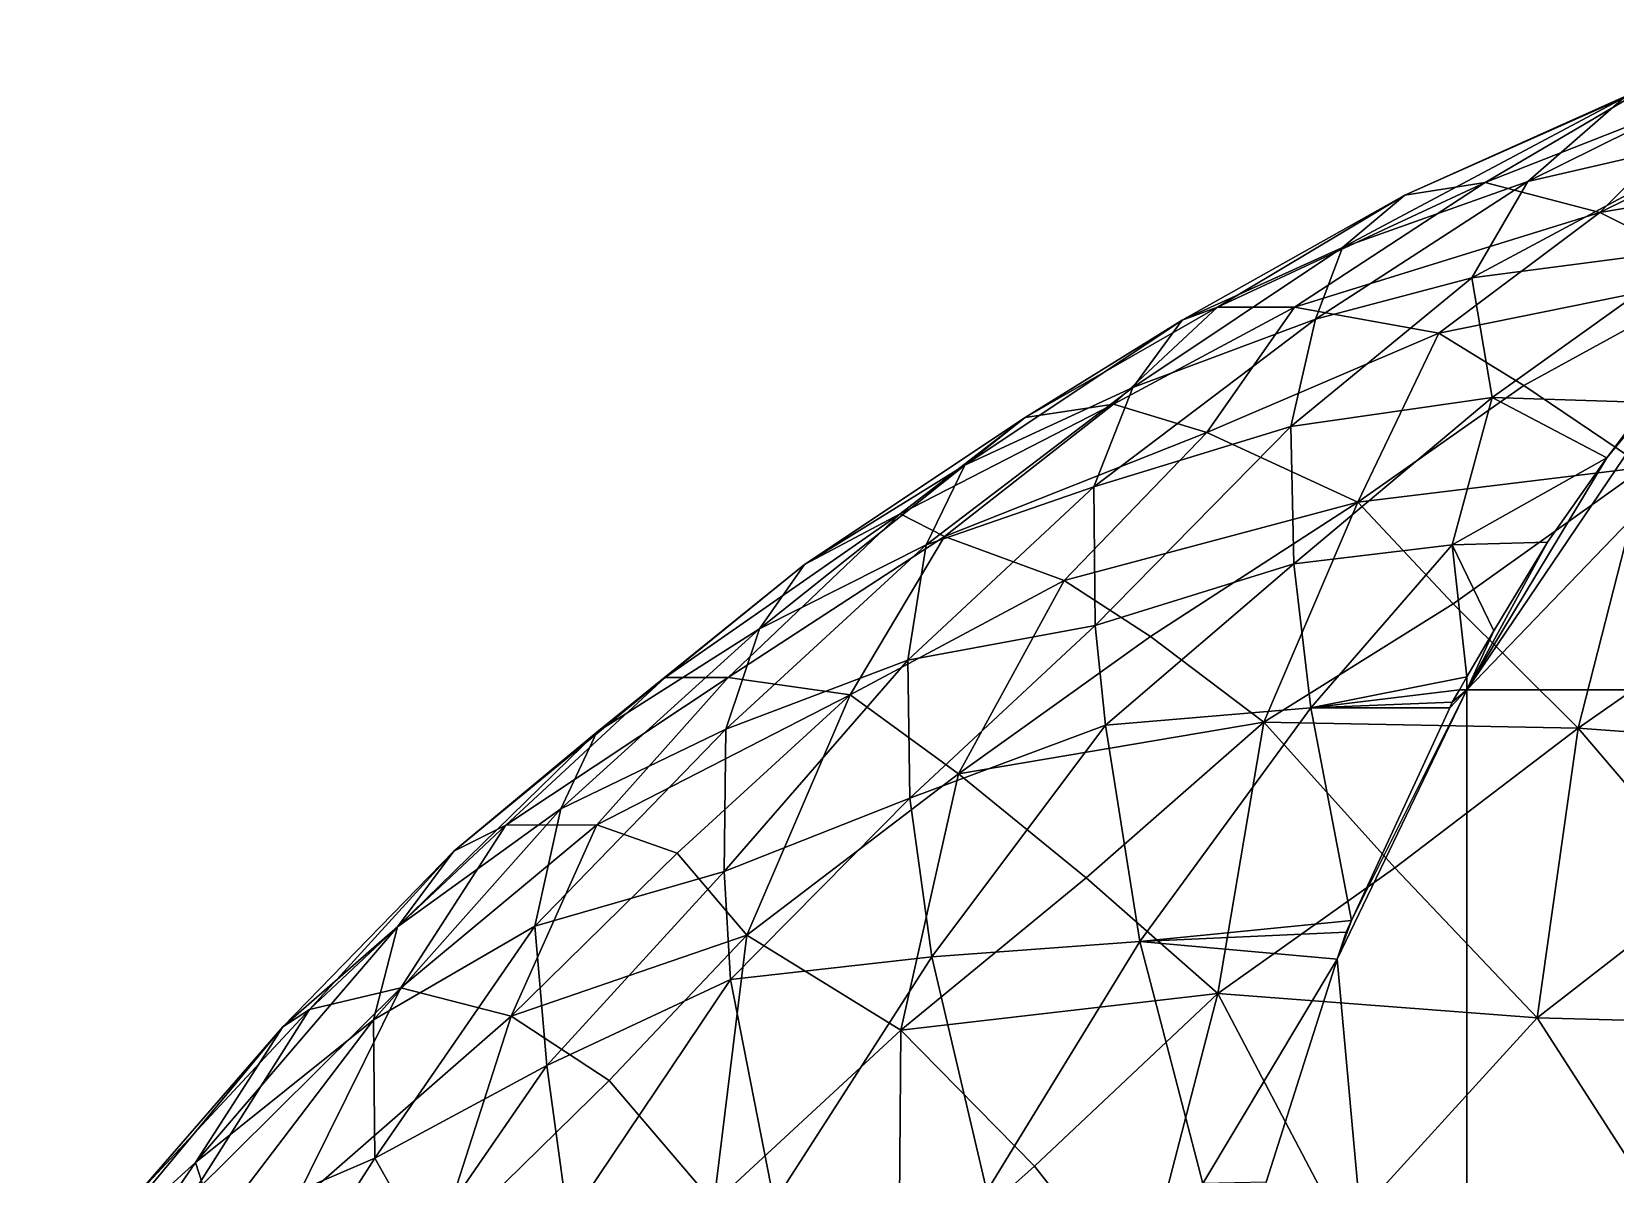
# Model space of a CAD drawing. Extents: x 373697 to 374058, y 6959904 to 6960301.
# Drawn here: x 373964.52 to 373992.91, y 6960261.37 to 6960281.86 of the extents above; entities that cross this region are included whole.
import ezdxf

# ---------------------------------------------------------------- set-up
doc = ezdxf.new("R2010")
doc.units = 0
doc.layers.add('Bht_Fk', color=7, linetype='CONTINUOUS')

msp = doc.modelspace()

# ---------------------------------------------------------------- linework, layer by layer
at = {"layer": 'Bht_Fk'}
for points in [[(373994.453, 6960276.279, 231.517), (374001.602, 6960281.858, 231.517), (373990.247, 6960270.055, 231.517)], [(373990.247, 6960270.055, 231.517), (374001.602, 6960281.858, 231.517), (374019.579, 6960270.055, 231.517)], [(373991.335, 6960279.174, 226.113), (373995.716, 6960281.341, 227.476), (373995.245, 6960280.075, 228.958)], [(373993.059, 6960280.674, 225.017), (373995.716, 6960281.341, 227.476), (373991.335, 6960279.174, 226.113)], [(373988.017, 6960277.987, 223.491), (373993.059, 6960280.674, 225.017), (373991.335, 6960279.174, 226.113)], [(373989.131, 6960278.927, 222.195), (373993.059, 6960280.674, 225.017), (373988.017, 6960277.987, 223.491)], [(373989.131, 6960278.927, 222.195), (373993.582, 6960280.922, 223.469), (373993.059, 6960280.674, 225.017)], [(373989.131, 6960278.927, 222.195), (373990.575, 6960279.152, 220.781), (373993.582, 6960280.922, 223.469)], [(373990.575, 6960279.152, 220.781), (373994.859, 6960280.836, 222.522), (373993.582, 6960280.922, 223.469)], [(373992.626, 6960278.617, 219.632), (373994.859, 6960280.836, 222.522), (373990.575, 6960279.152, 220.781)], [(373996.221, 6960280.388, 221.743), (373994.859, 6960280.836, 222.522), (373992.626, 6960278.617, 219.632)], [(373992.626, 6960278.617, 219.632), (373998.357, 6960279.588, 221.284), (373996.221, 6960280.388, 221.743)], [(373995.245, 6960280.075, 228.958), (373994.448, 6960277.984, 230.351), (373990.331, 6960277.446, 227.221)], [(373990.331, 6960277.446, 227.221), (373991.335, 6960279.174, 226.113), (373995.245, 6960280.075, 228.958)], [(373994.877, 6960277.489, 218.891), (373998.357, 6960279.588, 221.284), (373992.626, 6960278.617, 219.632)], [(373985.776, 6960276.917, 219.339), (373990.575, 6960279.152, 220.781), (373989.131, 6960278.927, 222.195)], [(373985.776, 6960276.917, 219.339), (373987.154, 6960276.92, 218.279), (373990.575, 6960279.152, 220.781)], [(373987.154, 6960276.92, 218.279), (373992.626, 6960278.617, 219.632), (373990.575, 6960279.152, 220.781)], [(373991.335, 6960279.174, 226.113), (373990.331, 6960277.446, 227.221), (373987.532, 6960276.702, 225.009)], [(373987.532, 6960276.702, 225.009), (373988.017, 6960277.987, 223.491), (373991.335, 6960279.174, 226.113)], [(373989.131, 6960278.927, 222.195), (373988.017, 6960277.987, 223.491), (373985.142, 6960276.688, 220.939)], [(373985.142, 6960276.688, 220.939), (373985.776, 6960276.917, 219.339), (373989.131, 6960278.927, 222.195)], [(373987.154, 6960276.92, 218.279), (373989.745, 6960276.453, 217.476), (373992.626, 6960278.617, 219.632)], [(373989.745, 6960276.453, 217.476), (373994.877, 6960277.489, 218.891), (373992.626, 6960278.617, 219.632)], [(373988.017, 6960277.987, 223.491), (373987.532, 6960276.702, 225.009), (373984.26, 6960275.479, 222.332)], [(373985.142, 6960276.688, 220.939), (373988.017, 6960277.987, 223.491), (373984.26, 6960275.479, 222.332)], [(373990.331, 6960277.446, 227.221), (373994.448, 6960277.984, 230.351), (373990.699, 6960275.3, 229.302)], [(373994.448, 6960277.984, 230.351), (373993.5, 6960275.206, 231.517), (373990.699, 6960275.3, 229.302)], [(373987.09, 6960274.78, 226.455), (373990.331, 6960277.446, 227.221), (373990.699, 6960275.3, 229.302)], [(373987.532, 6960276.702, 225.009), (373990.331, 6960277.446, 227.221), (373987.09, 6960274.78, 226.455)], [(373989.745, 6960276.453, 217.476), (373991.264, 6960275.514, 216.894), (373994.877, 6960277.489, 218.891)], [(373993.432, 6960274.052, 216.488), (373994.877, 6960277.489, 218.891), (373991.264, 6960275.514, 216.894)], [(373981.245, 6960274.083, 219.747), (373985.142, 6960276.688, 220.939), (373984.26, 6960275.479, 222.332)], [(373981.245, 6960274.083, 219.747), (373982.33, 6960274.943, 218.293), (373985.142, 6960276.688, 220.939)], [(373985.776, 6960276.917, 219.339), (373985.142, 6960276.688, 220.939), (373982.33, 6960274.943, 218.293)], [(373983.914, 6960275.182, 216.927), (373985.776, 6960276.917, 219.339), (373982.33, 6960274.943, 218.293)], [(373983.557, 6960273.699, 223.731), (373987.532, 6960276.702, 225.009), (373987.09, 6960274.78, 226.455)], [(373983.557, 6960273.699, 223.731), (373984.26, 6960275.479, 222.332), (373987.532, 6960276.702, 225.009)], [(373983.914, 6960275.182, 216.927), (373987.154, 6960276.92, 218.279), (373985.776, 6960276.917, 219.339)], [(373985.583, 6960274.674, 215.919), (373987.154, 6960276.92, 218.279), (373983.914, 6960275.182, 216.927)], [(373989.745, 6960276.453, 217.476), (373987.154, 6960276.92, 218.279), (373985.583, 6960274.674, 215.919)], [(373988.288, 6960273.42, 215.118), (373989.745, 6960276.453, 217.476), (373985.583, 6960274.674, 215.919)], [(373988.288, 6960273.42, 215.118), (373991.264, 6960275.514, 216.894), (373989.745, 6960276.453, 217.476)], [(373992.752, 6960274.214, 231.517), (373994.453, 6960276.279, 231.517), (373990.247, 6960270.055, 231.517)], [(373992.752, 6960274.214, 231.517), (373993.5, 6960275.206, 231.517), (373994.453, 6960276.279, 231.517)], [(373984.26, 6960275.479, 222.332), (373983.557, 6960273.699, 223.731), (373980.552, 6960272.658, 221.209)], [(373980.552, 6960272.658, 221.209), (373981.245, 6960274.083, 219.747), (373984.26, 6960275.479, 222.332)], [(373987.145, 6960272.314, 228.166), (373987.09, 6960274.78, 226.455), (373990.699, 6960275.3, 229.302)], [(373990.699, 6960275.3, 229.302), (373989.983, 6960272.655, 230.287), (373987.145, 6960272.314, 228.166)], [(373988.288, 6960273.42, 215.118), (373993.432, 6960274.052, 216.488), (373991.264, 6960275.514, 216.894)], [(373990.699, 6960275.3, 229.302), (373992.752, 6960274.214, 231.517), (373989.983, 6960272.655, 230.287)], [(373993.5, 6960275.206, 231.517), (373992.752, 6960274.214, 231.517), (373990.699, 6960275.3, 229.302)], [(373980.086, 6960273.21, 216.172), (373983.914, 6960275.182, 216.927), (373982.33, 6960274.943, 218.293)], [(373980.086, 6960273.21, 216.172), (373980.882, 6960272.809, 214.822), (373983.914, 6960275.182, 216.927)], [(373985.583, 6960274.674, 215.919), (373983.914, 6960275.182, 216.927), (373980.882, 6960272.809, 214.822)], [(373982.33, 6960274.943, 218.293), (373981.245, 6960274.083, 219.747), (373978.376, 6960272.305, 217.191)], [(373982.33, 6960274.943, 218.293), (373978.376, 6960272.305, 217.191), (373980.086, 6960273.21, 216.172)], [(373983.58, 6960271.212, 225.654), (373983.557, 6960273.699, 223.731), (373987.09, 6960274.78, 226.455)], [(373983.58, 6960271.212, 225.654), (373987.09, 6960274.78, 226.455), (373987.145, 6960272.314, 228.166)], [(373980.882, 6960272.809, 214.822), (373983.026, 6960272.019, 213.725), (373985.583, 6960274.674, 215.919)], [(373988.288, 6960273.42, 215.118), (373985.583, 6960274.674, 215.919), (373983.026, 6960272.019, 213.725)], [(373992.752, 6960274.214, 231.517), (373991.689, 6960272.707, 231.517), (373989.983, 6960272.655, 230.287)], [(373991.689, 6960272.707, 231.517), (373992.752, 6960274.214, 231.517), (373990.247, 6960270.055, 231.517)], [(373981.245, 6960274.083, 219.747), (373980.552, 6960272.658, 221.209), (373977.567, 6960271.153, 218.627)], [(373978.376, 6960272.305, 217.191), (373981.245, 6960274.083, 219.747), (373977.567, 6960271.153, 218.627)], [(373988.288, 6960273.42, 215.118), (373989.998, 6960271.6, 214.477), (373993.432, 6960274.052, 216.488)], [(373993.432, 6960274.052, 216.488), (373989.998, 6960271.6, 214.477), (373992.242, 6960269.371, 214.193)], [(373995.556, 6960271.686, 216.012), (373993.432, 6960274.052, 216.488), (373992.242, 6960269.371, 214.193)], [(373983.557, 6960273.699, 223.731), (373983.58, 6960271.212, 225.654), (373980.223, 6960270.591, 222.806)], [(373980.552, 6960272.658, 221.209), (373983.557, 6960273.699, 223.731), (373980.223, 6960270.591, 222.806)], [(373983.026, 6960272.019, 213.725), (373984.576, 6960271.014, 213.161), (373988.288, 6960273.42, 215.118)], [(373988.288, 6960273.42, 215.118), (373984.576, 6960271.014, 213.161), (373986.603, 6960269.475, 212.776)], [(373989.998, 6960271.6, 214.477), (373988.288, 6960273.42, 215.118), (373986.603, 6960269.475, 212.776)], [(373980.086, 6960273.21, 216.172), (373975.876, 6960270.281, 214.681), (373977.004, 6960270.28, 213.324)], [(373980.086, 6960273.21, 216.172), (373978.376, 6960272.305, 217.191), (373975.876, 6960270.281, 214.681)], [(373980.882, 6960272.809, 214.822), (373980.086, 6960273.21, 216.172), (373977.004, 6960270.28, 213.324)], [(373980.882, 6960272.809, 214.822), (373977.004, 6960270.28, 213.324), (373979.189, 6960269.969, 212.31)], [(373983.026, 6960272.019, 213.725), (373980.882, 6960272.809, 214.822), (373979.189, 6960269.969, 212.31)], [(373991.689, 6960272.707, 231.517), (373990.726, 6960271.117, 231.517), (373989.983, 6960272.655, 230.287)], [(373990.726, 6960271.117, 231.517), (373991.689, 6960272.707, 231.517), (373990.247, 6960270.055, 231.517)], [(373976.965, 6960269.355, 220.142), (373980.552, 6960272.658, 221.209), (373980.223, 6960270.591, 222.806)], [(373976.965, 6960269.355, 220.142), (373977.567, 6960271.153, 218.627), (373980.552, 6960272.658, 221.209)], [(373987.451, 6960269.732, 229.653), (373987.145, 6960272.314, 228.166), (373989.983, 6960272.655, 230.287)], [(373989.983, 6960272.655, 230.287), (373990.247, 6960270.29, 231.517), (373987.451, 6960269.732, 229.653)], [(373989.983, 6960272.655, 230.287), (373990.726, 6960271.117, 231.517), (373990.247, 6960270.29, 231.517)], [(373974.651, 6960269.301, 216.01), (373978.376, 6960272.305, 217.191), (373977.567, 6960271.153, 218.627)], [(373978.376, 6960272.305, 217.191), (373974.651, 6960269.301, 216.01), (373975.876, 6960270.281, 214.681)], [(373983.768, 6960269.423, 226.784), (373983.58, 6960271.212, 225.654), (373987.145, 6960272.314, 228.166)], [(373983.768, 6960269.423, 226.784), (373987.145, 6960272.314, 228.166), (373987.451, 6960269.732, 229.653)], [(373979.189, 6960269.969, 212.31), (373981.132, 6960268.553, 211.412), (373983.026, 6960272.019, 213.725)], [(373984.576, 6960271.014, 213.161), (373983.026, 6960272.019, 213.725), (373981.132, 6960268.553, 211.412)], [(373992.242, 6960269.371, 214.193), (373989.998, 6960271.6, 214.477), (373986.603, 6960269.475, 212.776)], [(373998.049, 6960268.947, 215.908), (373995.556, 6960271.686, 216.012), (373992.242, 6960269.371, 214.193)], [(373977.567, 6960271.153, 218.627), (373976.965, 6960269.355, 220.142), (373974.007, 6960267.924, 217.516)], [(373974.651, 6960269.301, 216.01), (373977.567, 6960271.153, 218.627), (373974.007, 6960267.924, 217.516)], [(373980.263, 6960268.113, 224.39), (373980.223, 6960270.591, 222.806), (373983.58, 6960271.212, 225.654)], [(373983.58, 6960271.212, 225.654), (373983.768, 6960269.423, 226.784), (373980.263, 6960268.113, 224.39)], [(373984.576, 6960271.014, 213.161), (373981.132, 6960268.553, 211.412), (373986.603, 6960269.475, 212.776)], [(373990.247, 6960270.29, 231.517), (373990.726, 6960271.117, 231.517), (373990.247, 6960270.055, 231.517)], [(373976.934, 6960266.802, 221.969), (373980.223, 6960270.591, 222.806), (373980.263, 6960268.113, 224.39)], [(373976.934, 6960266.802, 221.969), (373976.965, 6960269.355, 220.142), (373980.223, 6960270.591, 222.806)], [(373972.087, 6960267.164, 213.561), (373973.02, 6960267.63, 212.525), (373975.876, 6960270.281, 214.681)], [(373975.876, 6960270.281, 214.681), (373974.651, 6960269.301, 216.01), (373972.087, 6960267.164, 213.561)], [(373977.004, 6960270.28, 213.324), (373975.876, 6960270.281, 214.681), (373973.02, 6960267.63, 212.525)], [(373977.004, 6960270.28, 213.324), (373973.02, 6960267.63, 212.525), (373974.649, 6960267.64, 211.24)], [(373979.189, 6960269.969, 212.31), (373977.004, 6960270.28, 213.324), (373974.649, 6960267.64, 211.24)], [(373987.451, 6960269.732, 229.653), (373990.247, 6960270.29, 231.517), (373990.112, 6960270.055, 231.517)], [(373990.112, 6960270.055, 231.517), (373990.247, 6960270.29, 231.517), (373990.247, 6960270.055, 231.517)], [(373979.189, 6960269.969, 212.31), (373974.649, 6960267.64, 211.24), (373976.093, 6960267.127, 210.439)], [(373977.342, 6960265.661, 209.554), (373979.189, 6960269.969, 212.31), (373976.093, 6960267.127, 210.439)], [(373981.132, 6960268.553, 211.412), (373979.189, 6960269.969, 212.31), (373977.342, 6960265.661, 209.554)], [(373987.451, 6960269.732, 229.653), (373990.112, 6960270.055, 231.517), (373989.984, 6960269.834, 231.517)], [(373990.247, 6960270.055, 231.517), (373990.247, 6960239.566, 231.517), (373987.923, 6960265.23, 231.517)], [(373990.247, 6960270.055, 231.517), (373987.923, 6960265.23, 231.517), (373988.178, 6960265.923, 231.517)], [(373990.247, 6960270.055, 231.517), (373988.178, 6960265.923, 231.517), (373989.937, 6960269.733, 231.517)], [(373989.937, 6960269.733, 231.517), (373989.984, 6960269.834, 231.517), (373990.247, 6960270.055, 231.517)], [(373989.984, 6960269.834, 231.517), (373990.112, 6960270.055, 231.517), (373990.247, 6960270.055, 231.517)], [(373990.247, 6960270.055, 231.517), (374019.579, 6960270.055, 231.517), (373990.247, 6960239.566, 231.517)], [(374019.579, 6960270.055, 231.517), (374019.579, 6960239.566, 231.517), (373990.247, 6960239.566, 231.517)], [(373984.385, 6960265.545, 228.779), (373983.768, 6960269.423, 226.784), (373987.451, 6960269.732, 229.653)], [(373987.451, 6960269.732, 229.653), (373988.178, 6960265.923, 231.517), (373984.385, 6960265.545, 228.779)], [(373989.984, 6960269.834, 231.517), (373989.937, 6960269.733, 231.517), (373987.451, 6960269.732, 229.653)], [(373989.937, 6960269.733, 231.517), (373988.178, 6960265.923, 231.517), (373987.451, 6960269.732, 229.653)], [(373974.651, 6960269.301, 216.01), (373974.007, 6960267.924, 217.516), (373971.079, 6960265.81, 214.966)], [(373972.087, 6960267.164, 213.561), (373974.651, 6960269.301, 216.01), (373971.079, 6960265.81, 214.966)], [(373976.965, 6960269.355, 220.142), (373973.539, 6960265.818, 218.961), (373974.007, 6960267.924, 217.516)], [(373976.965, 6960269.355, 220.142), (373976.934, 6960266.802, 221.969), (373973.539, 6960265.818, 218.961)], [(373980.655, 6960265.271, 225.925), (373980.263, 6960268.113, 224.39), (373983.768, 6960269.423, 226.784)], [(373980.655, 6960265.271, 225.925), (373983.768, 6960269.423, 226.784), (373984.385, 6960265.545, 228.779)], [(373986.603, 6960269.475, 212.776), (373981.132, 6960268.553, 211.412), (373983.422, 6960266.688, 210.924)], [(373983.422, 6960266.688, 210.924), (373985.782, 6960264.611, 210.852), (373986.603, 6960269.475, 212.776)], [(373986.603, 6960269.475, 212.776), (373985.782, 6960264.611, 210.852), (373988.955, 6960266.866, 212.419)], [(373992.242, 6960269.371, 214.193), (373986.603, 6960269.475, 212.776), (373988.955, 6960266.866, 212.419)], [(373988.955, 6960266.866, 212.419), (373991.506, 6960264.175, 212.538), (373992.242, 6960269.371, 214.193)], [(373992.242, 6960269.371, 214.193), (373991.506, 6960264.175, 212.538), (373994.611, 6960266.59, 214.112)], [(373998.049, 6960268.947, 215.908), (373992.242, 6960269.371, 214.193), (373994.611, 6960266.59, 214.112)], [(373981.132, 6960268.553, 211.412), (373977.342, 6960265.661, 209.554), (373980.101, 6960263.956, 209.211)], [(373983.422, 6960266.688, 210.924), (373981.132, 6960268.553, 211.412), (373980.101, 6960263.956, 209.211)], [(373973.539, 6960265.818, 218.961), (373970.647, 6960264.142, 216.488), (373974.007, 6960267.924, 217.516)], [(373974.007, 6960267.924, 217.516), (373970.647, 6960264.142, 216.488), (373971.079, 6960265.81, 214.966)], [(373977.049, 6960264.864, 223.036), (373976.934, 6960266.802, 221.969), (373980.263, 6960268.113, 224.39)], [(373977.049, 6960264.864, 223.036), (373980.263, 6960268.113, 224.39), (373980.655, 6960265.271, 225.925)], [(373973.02, 6960267.63, 212.525), (373969.499, 6960264.324, 211.058), (373971.139, 6960264.714, 209.831)], [(373973.02, 6960267.63, 212.525), (373972.087, 6960267.164, 213.561), (373969.499, 6960264.324, 211.058)], [(373974.649, 6960267.64, 211.24), (373971.139, 6960264.714, 209.831), (373973.117, 6960264.209, 208.801)], [(373974.649, 6960267.64, 211.24), (373973.02, 6960267.63, 212.525), (373971.139, 6960264.714, 209.831)], [(373976.093, 6960267.127, 210.439), (373974.649, 6960267.64, 211.24), (373973.117, 6960264.209, 208.801)], [(373972.087, 6960267.164, 213.561), (373969.023, 6960264.016, 212.863), (373969.499, 6960264.324, 211.058)], [(373971.079, 6960265.81, 214.966), (373969.023, 6960264.016, 212.863), (373972.087, 6960267.164, 213.561)], [(373976.093, 6960267.127, 210.439), (373973.117, 6960264.209, 208.801), (373977.342, 6960265.661, 209.554)], [(373976.934, 6960266.802, 221.969), (373973.753, 6960263.324, 220.706), (373973.539, 6960265.818, 218.961)], [(373976.934, 6960266.802, 221.969), (373977.049, 6960264.864, 223.036), (373973.753, 6960263.324, 220.706)], [(373991.506, 6960264.175, 212.538), (373988.955, 6960266.866, 212.419), (373985.782, 6960264.611, 210.852)], [(373985.782, 6960264.611, 210.852), (373983.422, 6960266.688, 210.924), (373980.101, 6960263.956, 209.211)], [(373997.297, 6960264.023, 214.483), (373994.611, 6960266.59, 214.112), (373991.506, 6960264.175, 212.538)], [(373984.385, 6960265.545, 228.779), (373988.178, 6960265.923, 231.517), (373988.082, 6960265.714, 231.517)], [(373988.178, 6960265.923, 231.517), (373987.923, 6960265.23, 231.517), (373988.082, 6960265.714, 231.517)], [(373967.458, 6960261.582, 213.779), (373969.023, 6960264.016, 212.863), (373971.079, 6960265.81, 214.966)], [(373971.079, 6960265.81, 214.966), (373970.647, 6960264.142, 216.488), (373967.458, 6960261.582, 213.779)], [(373973.539, 6960265.818, 218.961), (373970.675, 6960261.662, 218.37), (373970.647, 6960264.142, 216.488)], [(373973.539, 6960265.818, 218.961), (373973.753, 6960263.324, 220.706), (373970.675, 6960261.662, 218.37)], [(373977.342, 6960265.661, 209.554), (373973.117, 6960264.209, 208.801), (373974.871, 6960263.052, 208.092)], [(373977.342, 6960265.661, 209.554), (373974.871, 6960263.052, 208.092), (373976.747, 6960260.856, 207.492)], [(373980.101, 6960263.956, 209.211), (373977.342, 6960265.661, 209.554), (373976.747, 6960260.856, 207.492)], [(373988.082, 6960265.714, 231.517), (373987.923, 6960265.23, 231.517), (373984.385, 6960265.545, 228.779)], [(373981.641, 6960261.07, 227.871), (373980.655, 6960265.271, 225.925), (373984.385, 6960265.545, 228.779)], [(373981.641, 6960261.07, 227.871), (373984.385, 6960265.545, 228.779), (373985.512, 6960261.204, 230.701)], [(373985.512, 6960261.204, 230.701), (373984.385, 6960265.545, 228.779), (373987.923, 6960265.23, 231.517)], [(373977.828, 6960260.875, 225.03), (373977.049, 6960264.864, 223.036), (373980.655, 6960265.271, 225.925)], [(373977.828, 6960260.875, 225.03), (373980.655, 6960265.271, 225.925), (373981.641, 6960261.07, 227.871)], [(373985.512, 6960261.204, 230.701), (373987.923, 6960265.23, 231.517), (373986.647, 6960261.228, 231.517)], [(373990.247, 6960239.566, 231.517), (373986.647, 6960261.228, 231.517), (373987.923, 6960265.23, 231.517)], [(373977.049, 6960264.864, 223.036), (373974.138, 6960260.533, 222.154), (373973.753, 6960263.324, 220.706)], [(373977.049, 6960264.864, 223.036), (373977.828, 6960260.875, 225.03), (373974.138, 6960260.533, 222.154)], [(373971.139, 6960264.714, 209.831), (373969.499, 6960264.324, 211.058), (373967.401, 6960261.005, 208.431)], [(373969.183, 6960260.768, 207.3), (373971.139, 6960264.714, 209.831), (373967.401, 6960261.005, 208.431)], [(373973.117, 6960264.209, 208.801), (373971.139, 6960264.714, 209.831), (373969.183, 6960260.768, 207.3)], [(373980.101, 6960263.956, 209.211), (373982.497, 6960261.515, 209.058), (373985.782, 6960264.611, 210.852)], [(373985.782, 6960264.611, 210.852), (373982.497, 6960261.515, 209.058), (373984.364, 6960259.143, 209.134)], [(373985.782, 6960264.611, 210.852), (373984.364, 6960259.143, 209.134), (373988.021, 6960260.355, 210.589)], [(373985.782, 6960264.611, 210.852), (373988.021, 6960260.355, 210.589), (373991.506, 6960264.175, 212.538)], [(373969.499, 6960264.324, 211.058), (373966.37, 6960260.962, 210.169), (373967.401, 6960261.005, 208.431)], [(373969.499, 6960264.324, 211.058), (373969.023, 6960264.016, 212.863), (373966.37, 6960260.962, 210.169)], [(373973.117, 6960264.209, 208.801), (373969.183, 6960260.768, 207.3), (373971.766, 6960260.003, 206.581)], [(373974.871, 6960263.052, 208.092), (373973.117, 6960264.209, 208.801), (373971.766, 6960260.003, 206.581)], [(373969.023, 6960264.016, 212.863), (373965.607, 6960259.903, 211.573), (373966.37, 6960260.962, 210.169)], [(373969.023, 6960264.016, 212.863), (373967.458, 6960261.582, 213.779), (373965.607, 6960259.903, 211.573)], [(373970.647, 6960264.142, 216.488), (373967.828, 6960260.435, 215.594), (373967.458, 6960261.582, 213.779)], [(373970.647, 6960264.142, 216.488), (373970.675, 6960261.662, 218.37), (373967.828, 6960260.435, 215.594)], [(373980.101, 6960263.956, 209.211), (373976.747, 6960260.856, 207.492), (373980.063, 6960259.344, 207.83)], [(373982.497, 6960261.515, 209.058), (373980.101, 6960263.956, 209.211), (373980.063, 6960259.344, 207.83)], [(373991.506, 6960264.175, 212.538), (373988.021, 6960260.355, 210.589), (373994.114, 6960260.117, 212.721)], [(373997.297, 6960264.023, 214.483), (373991.506, 6960264.175, 212.538), (373994.114, 6960260.117, 212.721)], [(373973.753, 6960263.324, 220.706), (373971.543, 6960260.113, 219.987), (373970.675, 6960261.662, 218.37)], [(373973.753, 6960263.324, 220.706), (373974.138, 6960260.533, 222.154), (373971.543, 6960260.113, 219.987)], [(373974.871, 6960263.052, 208.092), (373971.766, 6960260.003, 206.581), (373976.747, 6960260.856, 207.492)], [(373967.828, 6960260.435, 215.594), (373970.675, 6960261.662, 218.37), (373967.894, 6960257.322, 217.488)], [(373970.675, 6960261.662, 218.37), (373971.543, 6960260.113, 219.987), (373967.894, 6960257.322, 217.488)], [(373967.458, 6960261.582, 213.779), (373967.828, 6960260.435, 215.594), (373964.521, 6960257.297, 212.824)], [(373965.607, 6960259.903, 211.573), (373967.458, 6960261.582, 213.779), (373964.521, 6960257.297, 212.824)], [(373984.364, 6960259.143, 209.134), (373982.497, 6960261.515, 209.058), (373980.063, 6960259.344, 207.83)]]:
    msp.add_3dface(points, dxfattribs=at)

doc.saveas('drawing.dxf')
